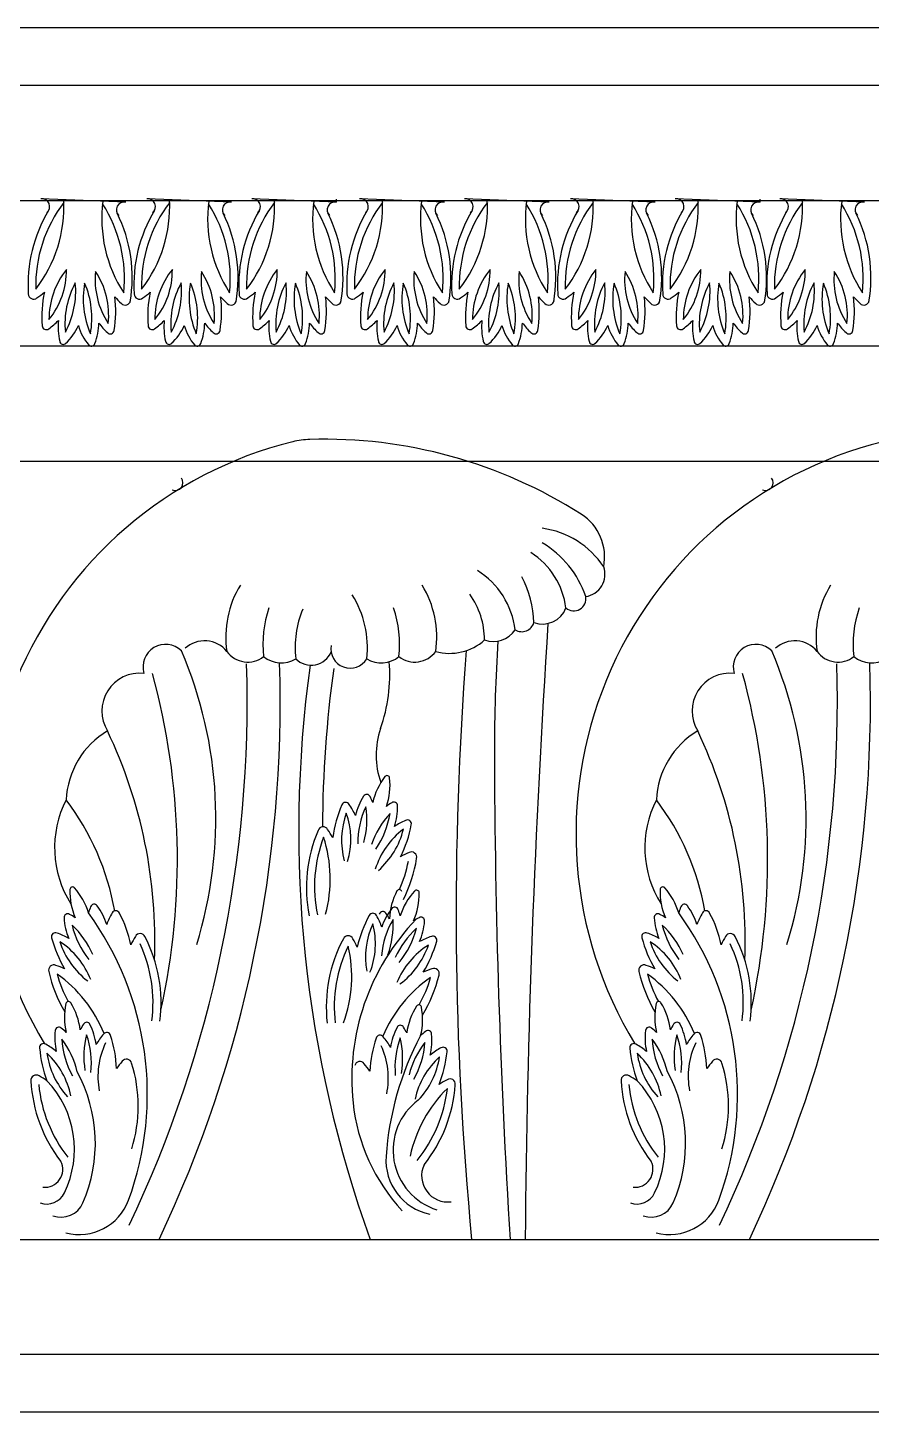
# Model space of a CAD drawing. Header units: millimetres. Extents: x 1155 to 2227, y 540 to 1342.
# Drawn here: x 1273.27 to 1280.59, y 1127.78 to 1139.79 of the extents above; entities that cross this region are included whole.
import ezdxf

# ---------------------------------------------------------------- set-up
doc = ezdxf.new("R2010")
doc.units = ezdxf.units.MM

msp = doc.modelspace()

# ---------------------------------------------------------------- linework, layer by layer
at = {"color": 0}
for p, q in [((1286.8599, 1139.79286), (1195.524, 1139.79286)), ((1286.8599, 1139.29286), (1195.524, 1139.29286)), ((1274.11737, 1138.27929), (1273.38203, 1138.30854)), ((1275.03564, 1138.27929), (1274.3003, 1138.30854)), ((1275.94579, 1138.27929), (1275.21045, 1138.30854)), ((1275.94579, 1138.27929), (1275.94579, 1138.30549)), ((1276.88185, 1138.27929), (1276.14652, 1138.30854)), ((1277.792, 1138.27929), (1277.05666, 1138.30854)), ((1278.71028, 1138.27929), (1277.97494, 1138.30854)), ((1279.62043, 1138.27929), (1278.88509, 1138.30854)), ((1279.62043, 1138.27929), (1279.62043, 1138.30549)), ((1280.52587, 1138.27929), (1279.79053, 1138.30854)), ((1191.18811, 1138.29286), (1286.8599, 1138.29286)), ((1286.56671, 1137.03106), (1195.524, 1137.03106)), ((1285.37335, 1136.03106), (1195.524, 1136.03106)), ((1193.524, 1129.28421), (1284.524, 1129.28421)), ((1284.524, 1128.28421), (1195.524, 1128.28421)), ((1284.524, 1127.78421), (1195.524, 1127.78421))]:
    msp.add_line(p, q, dxfattribs=at)
for centre, radius, start, end in [((1272.40756, 1138.24108), 1.17348, 322.338153, 2.911539), ((1273.38986, 1138.24135), 0.06764, 308.808269, 96.651525), ((1273.32584, 1138.24108), 1.17348, 322.338153, 2.911539), ((1274.30814, 1138.24135), 0.06764, 308.808269, 96.651525), ((1274.23598, 1138.24108), 1.17348, 322.338153, 2.911539), ((1275.21829, 1138.24135), 0.06764, 308.808269, 96.651525), ((1275.17205, 1138.24108), 1.17348, 322.338153, 2.911539), ((1276.15435, 1138.24135), 0.06764, 308.808269, 96.651525), ((1276.0822, 1138.24108), 1.17348, 322.338153, 2.911539), ((1277.0645, 1138.24135), 0.06764, 308.808269, 96.651525), ((1277.00047, 1138.24108), 1.17348, 322.338153, 2.911539), ((1277.98277, 1138.24135), 0.06764, 308.808269, 96.651525), ((1277.91062, 1138.24108), 1.17348, 322.338153, 2.911539), ((1278.89292, 1138.24135), 0.06764, 308.808269, 96.651525), ((1278.81607, 1138.24108), 1.17348, 322.338153, 2.911539), ((1279.79837, 1138.24135), 0.06764, 308.808269, 96.651525), ((1274.5159, 1137.56469), 1.24608, 148.953694, 183.710827), ((1274.53843, 1137.55158), 1.20222, 142.828625, 181.310575), ((1275.0834, 1138.13466), 1.17348, 172.533501, 213.106886), ((1272.9045, 1137.61656), 1.20222, 354.134464, 32.616414), ((1274.10422, 1138.21294), 0.06764, 78.793514, 226.636771), ((1272.928, 1137.62784), 1.24608, 350.212577, 26.491345), ((1275.43418, 1137.56469), 1.24608, 148.953694, 183.710827), ((1275.4567, 1137.55158), 1.20222, 142.828625, 181.310575), ((1276.00167, 1138.13466), 1.17348, 172.533501, 213.106886), ((1273.82278, 1137.61656), 1.20222, 354.134464, 32.616414), ((1275.0225, 1138.21294), 0.06764, 78.793514, 226.636771), ((1273.84628, 1137.62784), 1.24608, 350.212577, 26.491345), ((1276.34432, 1137.56469), 1.24608, 148.953694, 183.710827), ((1276.36685, 1137.55158), 1.20222, 142.828625, 181.310575), ((1276.91182, 1138.13466), 1.17348, 172.533501, 213.106886), ((1274.73293, 1137.61656), 1.20222, 354.134464, 32.616414), ((1275.93264, 1138.21294), 0.06764, 78.793514, 226.636771), ((1274.75643, 1137.62784), 1.24608, 350.212577, 26.491345), ((1277.28039, 1137.56469), 1.24608, 148.953694, 183.710827), ((1277.30292, 1137.55158), 1.20222, 142.828625, 181.310575), ((1277.84789, 1138.13466), 1.17348, 172.533501, 213.106886), ((1275.66899, 1137.61656), 1.20222, 354.134464, 32.616414), ((1276.86871, 1138.21294), 0.06764, 78.793514, 226.636771), ((1275.69249, 1137.62784), 1.24608, 350.212577, 26.491345), ((1278.19054, 1137.56469), 1.24608, 148.953694, 183.710827), ((1278.21306, 1137.55158), 1.20222, 142.828625, 181.310575), ((1278.75803, 1138.13466), 1.17348, 172.533501, 213.106886), ((1276.57914, 1137.61656), 1.20222, 354.134464, 32.616414), ((1277.77886, 1138.21294), 0.06764, 78.793514, 226.636771), ((1276.60264, 1137.62784), 1.24608, 350.212577, 26.491345), ((1279.10881, 1137.56469), 1.24608, 148.953694, 183.710827), ((1279.13134, 1137.55158), 1.20222, 142.828625, 181.310575), ((1279.67631, 1138.13466), 1.17348, 172.533501, 213.106886), ((1277.49742, 1137.61656), 1.20222, 354.134464, 32.616414), ((1278.69713, 1138.21294), 0.06764, 78.793514, 226.636771), ((1277.52091, 1137.62784), 1.24608, 350.212577, 26.491345), ((1280.01896, 1137.56469), 1.24608, 148.953694, 183.710827), ((1280.04149, 1137.55158), 1.20222, 142.828625, 181.310575), ((1280.58646, 1138.13466), 1.17348, 172.533501, 213.106886), ((1278.40756, 1137.61656), 1.20222, 354.134464, 32.616414), ((1279.60728, 1138.21294), 0.06764, 78.793514, 226.636771), ((1278.43106, 1137.62784), 1.24608, 350.212577, 26.491345), ((1280.92441, 1137.56469), 1.24608, 148.953694, 183.710827), ((1280.94693, 1137.55158), 1.20222, 142.828625, 181.310575), ((1281.4919, 1138.13466), 1.17348, 172.533501, 213.106886), ((1279.31301, 1137.61656), 1.20222, 354.134464, 32.616414), ((1280.51273, 1138.21294), 0.06764, 78.793514, 226.636771), ((1279.33651, 1137.62784), 1.24608, 350.212577, 26.491345), ((1274.14053, 1137.26398), 0.68897, 141.194716, 180.264169), ((1272.93038, 1137.68707), 0.67331, 320.721264, 0.73762), ((1274.3375, 1137.22481), 0.74727, 151.615017, 185.582713), ((1272.92787, 1137.50907), 0.75554, 331.806464, 5.391265), ((1274.53938, 1137.60614), 0.6872, 173.917899, 213.454547), ((1273.26907, 1137.2968), 0.70041, 354.305939, 33.066507), ((1275.05881, 1137.26398), 0.68897, 141.194716, 180.264169), ((1273.84865, 1137.68707), 0.67331, 320.721264, 0.73762), ((1275.25577, 1137.22481), 0.74727, 151.615017, 185.582713), ((1273.84614, 1137.50907), 0.75554, 331.806464, 5.391265), ((1275.45765, 1137.60614), 0.6872, 173.917899, 213.454547), ((1274.18735, 1137.2968), 0.70041, 354.305939, 33.066507), ((1274.7588, 1137.68707), 0.67331, 320.721264, 0.73762), ((1275.96895, 1137.26398), 0.68897, 141.194716, 180.264169), ((1276.16592, 1137.22481), 0.74727, 151.615017, 185.582713), ((1274.75629, 1137.50907), 0.75554, 331.806464, 5.391265), ((1276.3678, 1137.60614), 0.6872, 173.917899, 213.454547), ((1275.0975, 1137.2968), 0.70041, 354.305939, 33.066507), ((1276.90502, 1137.26398), 0.68897, 141.194716, 180.264169), ((1275.69487, 1137.68707), 0.67331, 320.721264, 0.73762), ((1277.10199, 1137.22481), 0.74727, 151.615017, 185.582713), ((1275.69236, 1137.50907), 0.75554, 331.806464, 5.391265), ((1277.30387, 1137.60614), 0.6872, 173.917899, 213.454547), ((1276.03356, 1137.2968), 0.70041, 354.305939, 33.066507), ((1277.81517, 1137.26398), 0.68897, 141.194716, 180.264169), ((1276.60502, 1137.68707), 0.67331, 320.721264, 0.73762), ((1278.01214, 1137.22481), 0.74727, 151.615017, 185.582713), ((1276.6025, 1137.50907), 0.75554, 331.806464, 5.391265), ((1278.21402, 1137.60614), 0.6872, 173.917899, 213.454547), ((1276.94371, 1137.2968), 0.70041, 354.305939, 33.066507), ((1278.73344, 1137.26398), 0.68897, 141.194716, 180.264169), ((1277.52329, 1137.68707), 0.67331, 320.721264, 0.73762), ((1278.93041, 1137.22481), 0.74727, 151.615017, 185.582713), ((1277.52078, 1137.50907), 0.75554, 331.806464, 5.391265), ((1279.13229, 1137.60614), 0.6872, 173.917899, 213.454547), ((1277.86199, 1137.2968), 0.70041, 354.305939, 33.066507), ((1279.64359, 1137.26398), 0.68897, 141.194716, 180.264169), ((1278.43344, 1137.68707), 0.67331, 320.721264, 0.73762), ((1279.84056, 1137.22481), 0.74727, 151.615017, 185.582713), ((1278.43093, 1137.50907), 0.75554, 331.806464, 5.391265), ((1280.04244, 1137.60614), 0.6872, 173.917899, 213.454547), ((1278.77213, 1137.2968), 0.70041, 354.305939, 33.066507), ((1280.54904, 1137.26398), 0.68897, 141.194716, 180.264169), ((1279.33888, 1137.68707), 0.67331, 320.721264, 0.73762), ((1280.74601, 1137.22481), 0.74727, 151.615017, 185.582713), ((1279.33637, 1137.50907), 0.75554, 331.806464, 5.391265), ((1280.94789, 1137.60614), 0.6872, 173.917899, 213.454547), ((1279.67758, 1137.2968), 0.70041, 354.305939, 33.066507), ((1273.31805, 1137.48416), 0.04562, 180.140306, 310.20326), ((1272.9709, 1137.99913), 0.66642, 304.40951, 311.393385), ((1274.44152, 1137.28681), 1.05163, 168.349147, 184.310128), ((1274.52084, 1137.44116), 0.77193, 169.883681, 203.126708), ((1273.07129, 1137.27588), 0.7524, 349.439058, 23.57133), ((1274.23633, 1137.48416), 0.04562, 180.140306, 310.20326), ((1273.88918, 1137.99913), 0.66642, 304.40951, 311.393385), ((1275.35979, 1137.28681), 1.05163, 168.349147, 184.310128), ((1275.43911, 1137.44116), 0.77193, 169.883681, 203.126708), ((1273.98956, 1137.27588), 0.7524, 349.439058, 23.57133), ((1275.14648, 1137.48416), 0.04562, 180.140306, 310.20326), ((1274.79932, 1137.99913), 0.66642, 304.40951, 311.393385), ((1276.26994, 1137.28681), 1.05163, 168.349147, 184.310128), ((1276.34926, 1137.44116), 0.77193, 169.883681, 203.126708), ((1274.89971, 1137.27588), 0.7524, 349.439058, 23.57133), ((1276.08254, 1137.48416), 0.04562, 180.140306, 310.20326), ((1275.73539, 1137.99913), 0.66642, 304.40951, 311.393385), ((1277.206, 1137.28681), 1.05163, 168.349147, 184.310128), ((1277.28533, 1137.44116), 0.77193, 169.883681, 203.126708), ((1275.83578, 1137.27588), 0.7524, 349.439058, 23.57133), ((1276.99269, 1137.48416), 0.04562, 180.140306, 310.20326), ((1276.64554, 1137.99913), 0.66642, 304.40951, 311.393385), ((1278.11615, 1137.28681), 1.05163, 168.349147, 184.310128), ((1278.19547, 1137.44116), 0.77193, 169.883681, 203.126708), ((1276.74592, 1137.27588), 0.7524, 349.439058, 23.57133), ((1277.91096, 1137.48416), 0.04562, 180.140306, 310.20326), ((1277.56381, 1137.99913), 0.66642, 304.40951, 311.393385), ((1279.03443, 1137.28681), 1.05163, 168.349147, 184.310128), ((1279.11375, 1137.44116), 0.77193, 169.883681, 203.126708), ((1277.6642, 1137.27588), 0.7524, 349.439058, 23.57133), ((1278.82111, 1137.48416), 0.04562, 180.140306, 310.20326), ((1278.47396, 1137.99913), 0.66642, 304.40951, 311.393385), ((1279.94458, 1137.28681), 1.05163, 168.349147, 184.310128), ((1280.0239, 1137.44116), 0.77193, 169.883681, 203.126708), ((1278.57435, 1137.27588), 0.7524, 349.439058, 23.57133), ((1279.72656, 1137.48416), 0.04562, 180.140306, 310.20326), ((1279.37941, 1137.99913), 0.66642, 304.40951, 311.393385), ((1280.85002, 1137.28681), 1.05163, 168.349147, 184.310128), ((1280.92934, 1137.44116), 0.77193, 169.883681, 203.126708), ((1279.47979, 1137.27588), 0.7524, 349.439058, 23.57133), ((1272.97637, 1137.3319), 1.05396, 351.004558, 6.94786), ((1274.52436, 1137.89797), 0.66642, 221.155078, 228.138953), ((1274.11336, 1137.43237), 0.04562, 222.345203, 352.408157), ((1273.89465, 1137.3319), 1.05396, 351.004558, 6.94786), ((1275.44264, 1137.89797), 0.66642, 221.155078, 228.138953), ((1275.03163, 1137.43237), 0.04562, 222.345203, 352.408157), ((1274.8048, 1137.3319), 1.05396, 351.004558, 6.94786), ((1276.35278, 1137.89797), 0.66642, 221.155078, 228.138953), ((1275.94178, 1137.43237), 0.04562, 222.345203, 352.408157), ((1275.74086, 1137.3319), 1.05396, 351.004558, 6.94786), ((1277.28885, 1137.89797), 0.66642, 221.155078, 228.138953), ((1276.87784, 1137.43237), 0.04562, 222.345203, 352.408157), ((1276.65101, 1137.3319), 1.05396, 351.004558, 6.94786), ((1278.199, 1137.89797), 0.66642, 221.155078, 228.138953), ((1277.78799, 1137.43237), 0.04562, 222.345203, 352.408157), ((1277.56929, 1137.3319), 1.05396, 351.004558, 6.94786), ((1279.11727, 1137.89797), 0.66642, 221.155078, 228.138953), ((1278.70627, 1137.43237), 0.04562, 222.345203, 352.408157), ((1278.47943, 1137.3319), 1.05396, 351.004558, 6.94786), ((1280.02742, 1137.89797), 0.66642, 221.155078, 228.138953), ((1279.61642, 1137.43237), 0.04562, 222.345203, 352.408157), ((1279.38488, 1137.3319), 1.05396, 351.004558, 6.94786), ((1280.93287, 1137.89797), 0.66642, 221.155078, 228.138953), ((1280.52186, 1137.43237), 0.04562, 222.345203, 352.408157), ((1273.16671, 1137.59409), 0.49982, 304.40951, 317.19656), ((1274.067, 1137.19603), 0.53677, 173.749497, 193.236408), ((1273.3474, 1137.24289), 0.53677, 339.312055, 358.798967), ((1274.29171, 1137.52083), 0.49982, 215.351903, 228.138953), ((1274.08499, 1137.59409), 0.49982, 304.40951, 317.19656), ((1274.98527, 1137.19603), 0.53677, 173.749497, 193.236408), ((1274.26568, 1137.24289), 0.53677, 339.312055, 358.798967), ((1275.20998, 1137.52083), 0.49982, 215.351903, 228.138953), ((1274.99513, 1137.59409), 0.49982, 304.40951, 317.19656), ((1275.89542, 1137.19603), 0.53677, 173.749497, 193.236408), ((1275.17583, 1137.24289), 0.53677, 339.312055, 358.798967), ((1276.12013, 1137.52083), 0.49982, 215.351903, 228.138953), ((1275.9312, 1137.59409), 0.49982, 304.40951, 317.19656), ((1276.83149, 1137.19603), 0.53677, 173.749497, 193.236408), ((1276.11189, 1137.24289), 0.53677, 339.312055, 358.798967), ((1277.0562, 1137.52083), 0.49982, 215.351903, 228.138953), ((1276.84135, 1137.59409), 0.49982, 304.40951, 317.19656), ((1277.74163, 1137.19603), 0.53677, 173.749497, 193.236408), ((1277.02204, 1137.24289), 0.53677, 339.312055, 358.798967), ((1277.96635, 1137.52083), 0.49982, 215.351903, 228.138953), ((1277.75962, 1137.59409), 0.49982, 304.40951, 317.19656), ((1278.65991, 1137.19603), 0.53677, 173.749497, 193.236408), ((1277.94031, 1137.24289), 0.53677, 339.312055, 358.798967), ((1278.88462, 1137.52083), 0.49982, 215.351903, 228.138953), ((1278.66977, 1137.59409), 0.49982, 304.40951, 317.19656), ((1279.57006, 1137.19603), 0.53677, 173.749497, 193.236408), ((1278.85046, 1137.24289), 0.53677, 339.312055, 358.798967), ((1279.79477, 1137.52083), 0.49982, 215.351903, 228.138953), ((1279.57522, 1137.59409), 0.49982, 304.40951, 317.19656), ((1280.4755, 1137.19603), 0.53677, 173.749497, 193.236408), ((1279.75591, 1137.24289), 0.53677, 339.312055, 358.798967), ((1280.70022, 1137.52083), 0.49982, 215.351903, 228.138953), ((1273.42708, 1137.20786), 0.03421, 180.140306, 310.20326), ((1273.28595, 1137.39177), 0.45817, 312.270287, 336.652142), ((1274.14724, 1137.33568), 0.45817, 195.896322, 220.278176), ((1273.98346, 1137.17163), 0.03421, 222.345203, 352.408157), ((1274.34535, 1137.20786), 0.03421, 180.140306, 310.20326), ((1274.20422, 1137.39177), 0.45817, 312.270287, 336.652142), ((1275.06552, 1137.33568), 0.45817, 195.896322, 220.278176), ((1274.90173, 1137.17163), 0.03421, 222.345203, 352.408157), ((1275.2555, 1137.20786), 0.03421, 180.140306, 310.20326), ((1275.11437, 1137.39177), 0.45817, 312.270287, 336.652142), ((1275.97566, 1137.33568), 0.45817, 195.896322, 220.278176), ((1275.81188, 1137.17163), 0.03421, 222.345203, 352.408157), ((1276.19156, 1137.20786), 0.03421, 180.140306, 310.20326), ((1276.05044, 1137.39177), 0.45817, 312.270287, 336.652142), ((1276.91173, 1137.33568), 0.45817, 195.896322, 220.278176), ((1276.74794, 1137.17163), 0.03421, 222.345203, 352.408157), ((1277.10171, 1137.20786), 0.03421, 180.140306, 310.20326), ((1276.96058, 1137.39177), 0.45817, 312.270287, 336.652142), ((1277.82188, 1137.33568), 0.45817, 195.896322, 220.278176), ((1277.65809, 1137.17163), 0.03421, 222.345203, 352.408157), ((1278.01999, 1137.20786), 0.03421, 180.140306, 310.20326), ((1277.87886, 1137.39177), 0.45817, 312.270287, 336.652142), ((1278.74015, 1137.33568), 0.45817, 195.896322, 220.278176), ((1278.57637, 1137.17163), 0.03421, 222.345203, 352.408157), ((1278.93014, 1137.20786), 0.03421, 180.140306, 310.20326), ((1278.78901, 1137.39177), 0.45817, 312.270287, 336.652142), ((1279.6503, 1137.33568), 0.45817, 195.896322, 220.278176), ((1279.48651, 1137.17163), 0.03421, 222.345203, 352.408157), ((1279.83558, 1137.20786), 0.03421, 180.140306, 310.20326), ((1279.69445, 1137.39177), 0.45817, 312.270287, 336.652142), ((1280.55575, 1137.33568), 0.45817, 195.896322, 220.278176), ((1280.39196, 1137.17163), 0.03421, 222.345203, 352.408157), ((1273.57548, 1137.07795), 0.03136, 188.85075, 318.913704), ((1273.81946, 1137.06206), 0.03136, 213.63476, 343.697714), ((1274.49375, 1137.07795), 0.03136, 188.85075, 318.913704), ((1274.73773, 1137.06206), 0.03136, 213.63476, 343.697714), ((1275.4039, 1137.07795), 0.03136, 188.85075, 318.913704), ((1275.64788, 1137.06206), 0.03136, 213.63476, 343.697714), ((1276.33997, 1137.07795), 0.03136, 188.85075, 318.913704), ((1276.58395, 1137.06206), 0.03136, 213.63476, 343.697714), ((1277.25012, 1137.07795), 0.03136, 188.85075, 318.913704), ((1277.49409, 1137.06206), 0.03136, 213.63476, 343.697714), ((1278.16839, 1137.07795), 0.03136, 188.85075, 318.913704), ((1278.41237, 1137.06206), 0.03136, 213.63476, 343.697714), ((1279.07854, 1137.07795), 0.03136, 188.85075, 318.913704), ((1279.32252, 1137.06206), 0.03136, 213.63476, 343.697714), ((1279.98398, 1137.07795), 0.03136, 188.85075, 318.913704), ((1280.22796, 1137.06206), 0.03136, 213.63476, 343.697714), ((1276.40555, 1132.80106), 3.50253, 103.872133, 211.314731), ((1275.73705, 1135.50798), 0.71429, 91.71167, 103.872133), ((1275.83954, 1132.0785), 4.1453, 57.468822, 91.71167), ((1281.52606, 1132.80106), 3.50253, 103.872133, 211.314731), ((1274.54616, 1135.84669), 0.06764, 248.75683, 36.600086), ((1279.66667, 1135.84669), 0.06764, 248.75683, 36.600086), ((1277.8321, 1135.20245), 0.43999, 348.837734, 57.468822), ((1277.62667, 1134.69301), 0.76543, 33.66095, 82.134642), ((1277.28822, 1134.58061), 0.86593, 18.800476, 59.215955), ((1277.26798, 1134.67253), 0.67467, 7.513651, 57.266952), ((1276.78973, 1134.48149), 0.71238, 7.118073, 57.939698), ((1278.08119, 1135.05178), 0.19396, 277.930652, 19.733093), ((1275.84961, 1134.50809), 0.86437, 148.583109, 188.315462), ((1275.95116, 1134.50809), 0.86437, 351.677068, 31.409422), ((1276.74919, 1134.60665), 0.90971, 1.6576, 27.702624), ((1280.97012, 1134.50809), 0.86437, 148.583109, 188.315462), ((1275.34905, 1134.41703), 0.86472, 353.571106, 31.911079), ((1276.54294, 1134.47989), 0.6874, 0.206654, 35.531311), ((1278.00507, 1134.8402), 0.10471, 229.352041, 10.714685), ((1276.27531, 1134.44505), 0.9682, 161.005094, 186.310783), ((1276.45171, 1134.41696), 0.86472, 157.437126, 186.421424), ((1275.52546, 1134.4451), 0.9682, 353.681748, 18.987436), ((1277.73157, 1134.84088), 0.22037, 250.64105, 338.679466), ((1281.39582, 1134.44505), 0.9682, 161.005094, 186.310783), ((1277.55284, 1134.66472), 0.11034, 239.372379, 343.277458), ((1371.96661, 1128.46079), 94.38755, 176.2548623, 179.5003368), ((1274.80118, 1134.22727), 0.24816, 38.893736, 132.507256), ((1276.92735, 1134.82088), 0.4543, 254.563726, 311.830525), ((1277.30439, 1134.70611), 0.23567, 251.685963, 324.654706), ((1291.00911, 1133.55344), 13.69335, 176.144135, 180.157895), ((1279.92169, 1134.22727), 0.24816, 38.893736, 132.507256), ((1274.46374, 1134.24744), 0.19672, 45.803379, 196.083027), ((1271.21162, 1132.93588), 3.68744, 342.742766, 23.199498), ((1275.17511, 1134.51464), 0.22358, 216.044479, 308.069224), ((1275.46555, 1134.5249), 0.24079, 230.680474, 301.795727), ((1275.72669, 1134.45162), 0.18785, 224.375536, 337.612153), ((1276.06446, 1134.40492), 0.16695, 169.352637, 329.510019), ((1276.33523, 1134.52485), 0.24079, 238.196804, 309.312056), ((1276.62567, 1134.51455), 0.22358, 231.923306, 323.948051), ((1306.55756, 1132.10695), 29.57412, 175.572268, 185.477536), ((1279.58425, 1134.24744), 0.19672, 45.803379, 196.083027), ((1276.33212, 1132.93588), 3.68744, 342.742766, 23.199498), ((1280.29561, 1134.51464), 0.22358, 216.044479, 308.069224), ((1280.58605, 1134.5249), 0.24079, 230.680474, 301.795727), ((1264.56351, 1133.95216), 10.60765, 334.62864, 1.747899), ((1264.56351, 1133.95216), 10.89432, 334.62864, 1.747899), ((1286.04865, 1132.82622), 10.43086, 172.077132, 199.85191), ((1286.04865, 1132.82622), 10.22434, 172.077132, 179.802735), ((1274.95844, 1134.18801), 1.44966, 340.938395, 4.198587), ((1269.68402, 1133.95216), 10.60765, 334.62864, 1.747899), ((1269.68402, 1133.95216), 10.89432, 334.62864, 1.747899), ((1274.23913, 1133.86605), 0.32882, 83.786763, 211.71386), ((1268.4894, 1132.58219), 6.07603, 347.546106, 15.354419), ((1279.35964, 1133.86605), 0.32882, 83.786763, 211.71386), ((1273.60991, 1132.58219), 6.07603, 347.546106, 15.354419), ((1274.33227, 1133.0628), 0.73241, 120.603537, 177.427798), ((1270.12575, 1131.86965), 4.24526, 357.787954, 25.438997), ((1276.9997, 1133.4827), 0.71002, 160.938395, 199.490605), ((1279.45278, 1133.0628), 0.73241, 120.603537, 177.427798), ((1275.24626, 1131.86965), 4.24526, 357.787954, 25.438997), ((1349.47263, 1133.71455), 72.15709, 180.1578953, 183.5203232), ((1276.81253, 1132.95064), 0.56533, 142.10586, 167.565792), ((1276.38415, 1133.28355), 0.02281, 73.884441, 141.119686), ((1275.84491, 1133.22565), 0.56533, 340.702455, 6.162387), ((1276.38434, 1133.2835), 0.02281, 7.148561, 74.383807), ((1276.20855, 1133.1125), 0.03136, 21.494651, 151.557605), ((1274.40615, 1132.68088), 0.90607, 152.755327, 212.527082), ((1271.81779, 1131.74267), 2.23809, 10.047923, 37.195572), ((1276.95442, 1132.62533), 1.05163, 156.098227, 172.059209), ((1276.02518, 1133.03987), 0.03421, 30.205095, 160.268049), ((1275.65038, 1132.76331), 0.49982, 23.211795, 35.998845), ((1276.63202, 1132.83644), 0.53677, 147.171947, 166.658858), ((1276.87721, 1132.71862), 0.74727, 154.825642, 180.337669), ((1275.45387, 1132.92349), 0.75554, 344.941576, 8.601891), ((1275.83056, 1132.91393), 0.45817, 20.230402, 27.288401), ((1276.66079, 1132.67797), 0.45817, 120.979846, 128.037845), ((1276.44373, 1133.04566), 0.03136, 356.710642, 126.773596), ((1275.93837, 1133.03359), 0.53677, 341.609389, 1.0963), ((1279.52666, 1132.68088), 0.90607, 152.755327, 212.527082), ((1276.9383, 1131.74267), 2.23809, 10.047923, 37.195572), ((1276.67851, 1132.74777), 0.68897, 160.144187, 195.111926), ((1275.39655, 1132.75495), 0.67331, 343.368614, 19.687091), ((1276.97739, 1132.45332), 0.77193, 137.281648, 160.688561), ((1275.66718, 1133.0951), 0.7524, 325.544636, 350.969297), ((1276.73481, 1132.4551), 0.49982, 112.269402, 125.056452), ((1276.5615, 1132.88744), 0.03421, 348.000198, 118.063152), ((1276.93132, 1132.3386), 1.24608, 156.697529, 191.454661), ((1275.82982, 1132.81613), 0.04562, 30.205095, 160.268049), ((1275.33009, 1132.44738), 0.66642, 29.01497, 35.998845), ((1276.93954, 1132.29168), 0.6872, 126.953808, 162.900287), ((1275.8465, 1133.00906), 0.70041, 311.423814, 346.102416), ((1275.55898, 1133.07414), 1.05396, 333.460495, 349.403797), ((1276.95694, 1132.3434), 1.20222, 159.09778, 191.798727), ((1274.71824, 1132.40833), 1.17348, 344.995195, 18.070202), ((1275.38685, 1132.80264), 1.20715, 336.299282, 348.554398), ((1276.82754, 1132.02178), 0.66642, 112.269402, 119.253277), ((1275.40627, 1132.78411), 1.25016, 333.783075, 351.009886), ((1276.59645, 1132.59824), 0.04562, 348.000198, 118.063152), ((1274.19771, 1132.29863), 0.56533, 177.968002, 203.427934), ((1273.65551, 1132.31748), 0.02281, 109.746582, 176.981828), ((1273.6557, 1132.31754), 0.02281, 43.010703, 110.245948), ((1273.25242, 1131.95464), 0.56533, 16.564597, 42.024528), ((1276.97002, 1132.04121), 0.56533, 152.10586, 177.565792), ((1276.49035, 1132.29468), 0.02281, 83.884441, 151.119686), ((1276.49054, 1132.29466), 0.02281, 17.148561, 84.383807), ((1277.03801, 1131.92049), 0.56533, 137.10586, 162.565792), ((1276.64028, 1132.28947), 0.02281, 68.884441, 136.119686), ((1276.64046, 1132.2894), 0.02281, 2.148561, 69.383807), ((1279.31822, 1132.29863), 0.56533, 177.968002, 203.427934), ((1278.77602, 1132.31748), 0.02281, 109.746582, 176.981828), ((1278.77621, 1132.31754), 0.02281, 43.010703, 110.245948), ((1278.37293, 1131.95464), 0.56533, 16.564597, 42.024528), ((1273.84317, 1132.15958), 0.03136, 32.572783, 162.635737), ((1273.44068, 1131.85374), 0.53677, 17.47153, 36.958442), ((1276.09805, 1132.27879), 0.56533, 335.702455, 1.162387), ((1278.96367, 1132.15958), 0.03136, 32.572783, 162.635737), ((1278.56119, 1131.85374), 0.53677, 17.47153, 36.958442), ((1273.61341, 1132.07598), 0.03136, 57.356793, 187.419747), ((1274.11833, 1132.10034), 0.53677, 183.034089, 202.521), ((1273.4234, 1131.69361), 0.45817, 56.092544, 63.150543), ((1274.23448, 1131.98876), 0.45817, 156.841987, 163.899987), ((1271.6316, 1130.54416), 2.67345, 339.884833, 36.006533), ((1274.42504, 1131.8515), 0.49982, 148.131544, 160.918594), ((1274.03129, 1132.10035), 0.03421, 23.86234, 153.925294), ((1273.13433, 1131.61996), 1.05163, 12.07118, 28.032162), ((1278.07228, 1130.67648), 1.9938, 136.026944, 185.959917), ((1277.15101, 1131.58406), 1.05163, 151.098227, 167.059209), ((1276.26143, 1132.07801), 0.03421, 25.205095, 155.268049), ((1275.86396, 1131.83516), 0.49982, 18.211795, 30.998845), ((1276.34711, 1132.09573), 0.03136, 31.494651, 161.557605), ((1277.08222, 1131.68372), 0.74727, 149.825642, 175.337669), ((1276.84824, 1131.82246), 0.53677, 142.171947, 161.658858), ((1276.00934, 1131.83455), 0.45817, 30.230402, 37.288401), ((1275.68216, 1132.01186), 0.75554, 339.941576, 3.601891), ((1276.45044, 1132.13437), 0.03136, 16.494651, 146.557605), ((1276.05657, 1131.96951), 0.45817, 15.230402, 22.288401), ((1276.86309, 1131.66208), 0.45817, 115.979846, 123.037845), ((1276.6789, 1132.04729), 0.03136, 351.710642, 121.773596), ((1278.73392, 1132.07598), 0.03136, 57.356793, 187.419747), ((1279.23883, 1132.10034), 0.53677, 183.034089, 202.521), ((1278.5439, 1131.69361), 0.45817, 56.092544, 63.150543), ((1279.35499, 1131.98876), 0.45817, 156.841987, 163.899987), ((1276.75211, 1130.54416), 2.67345, 339.884833, 36.006533), ((1279.54555, 1131.8515), 0.49982, 148.131544, 160.918594), ((1279.1518, 1132.10035), 0.03421, 23.86234, 153.925294), ((1278.25483, 1131.61996), 1.05163, 12.07118, 28.032162), ((1273.50735, 1131.90969), 0.03421, 66.067237, 196.130191), ((1273.36562, 1131.46598), 0.49982, 59.073937, 71.860987), ((1273.1238, 1131.44674), 0.77193, 23.441828, 46.848741), ((1274.38438, 1132.18122), 0.7524, 193.161092, 218.585753), ((1274.24226, 1131.89126), 0.04562, 23.86234, 153.925294), ((1276.88682, 1131.73007), 0.68897, 155.144187, 190.111926), ((1275.61037, 1131.84896), 0.67331, 338.368614, 14.687091), ((1277.1589, 1131.4107), 0.77193, 132.281648, 155.688561), ((1275.90961, 1132.16422), 0.7524, 320.544636, 345.969297), ((1276.17441, 1132.07931), 0.53677, 336.609389, 356.0963), ((1278.62785, 1131.90969), 0.03421, 66.067237, 196.130191), ((1278.48613, 1131.46598), 0.49982, 59.073937, 71.860987), ((1278.24431, 1131.44674), 0.77193, 23.441828, 46.848741), ((1279.50489, 1132.18122), 0.7524, 193.161092, 218.585753), ((1279.36277, 1131.89126), 0.04562, 23.86234, 153.925294), ((1274.49382, 1132.16811), 1.05396, 194.726591, 210.669893), ((1273.1732, 1131.28825), 0.6872, 21.230101, 57.176581), ((1274.21172, 1132.0825), 0.70041, 198.027973, 232.706575), ((1274.76725, 1131.55946), 0.66642, 148.131544, 155.115419), ((1273.15212, 1131.33858), 1.20222, 352.331662, 25.032609), ((1273.17802, 1131.33564), 1.24608, 352.675728, 27.43286), ((1277.103, 1131.30043), 1.24608, 151.697529, 186.454661), ((1277.12895, 1131.30298), 1.20222, 154.09778, 186.798727), ((1276.04732, 1131.87214), 0.04562, 25.205095, 155.268049), ((1274.90442, 1131.56278), 1.17348, 339.995195, 13.070202), ((1275.51735, 1131.54835), 0.66642, 24.01497, 30.998845), ((1277.10711, 1131.25297), 0.6872, 121.953808, 157.900287), ((1276.08075, 1132.06289), 0.70041, 306.423814, 341.102416), ((1276.9174, 1131.43361), 0.49982, 107.269402, 120.056452), ((1275.79999, 1132.15277), 1.05396, 328.460495, 344.403797), ((1276.78243, 1131.87941), 0.03421, 343.000198, 113.063152), ((1279.61432, 1132.16811), 1.05396, 194.726591, 210.669893), ((1278.2937, 1131.28825), 0.6872, 21.230101, 57.176581), ((1279.33223, 1132.0825), 0.70041, 198.027973, 232.706575), ((1279.88776, 1131.55946), 0.66642, 148.131544, 155.115419), ((1278.27263, 1131.33858), 1.20222, 352.331662, 25.032609), ((1278.29853, 1131.33564), 1.24608, 352.675728, 27.43286), ((1273.49332, 1131.61873), 0.04562, 66.067237, 196.130191), ((1274.66702, 1131.88984), 1.25016, 193.120502, 210.347314), ((1273.30435, 1131.02712), 0.66642, 64.877112, 71.860987), ((1272.83574, 1130.62478), 1.18084, 22.116726, 54.454013), ((1274.68505, 1131.90971), 1.20715, 195.57599, 207.831107), ((1276.97201, 1130.99386), 0.66642, 107.269402, 114.253277), ((1276.79204, 1131.58827), 0.04562, 343.000198, 113.063152), ((1278.61382, 1131.61873), 0.04562, 66.067237, 196.130191), ((1279.78752, 1131.88984), 1.25016, 193.120502, 210.347314), ((1278.42486, 1131.02712), 0.66642, 64.877112, 71.860987), ((1277.95625, 1130.62478), 1.18084, 22.116726, 54.454013), ((1279.80556, 1131.90971), 1.20715, 195.57599, 207.831107), ((1277.43445, 1130.58446), 1.18084, 124.676376, 157.013663), ((1275.60486, 1131.89731), 1.20715, 331.299282, 343.554398), ((1275.62259, 1131.87716), 1.25016, 328.783075, 346.009886), ((1273.62081, 1131.32356), 0.02281, 99.746582, 166.981828), ((1273.62101, 1131.32359), 0.02281, 33.010703, 100.245948), ((1273.16084, 1131.03624), 0.56533, 6.564597, 32.024528), ((1278.74132, 1131.32356), 0.02281, 99.746582, 166.981828), ((1278.74152, 1131.32359), 0.02281, 33.010703, 100.245948), ((1278.28134, 1131.03624), 0.56533, 6.564597, 32.024528), ((1274.1515, 1131.21085), 0.56533, 167.968002, 193.427934), ((1277.11564, 1131.0008), 0.56533, 147.10586, 172.565792), ((1276.65988, 1131.29511), 0.02281, 78.884441, 146.119686), ((1276.66008, 1131.29507), 0.02281, 12.148561, 79.383807), ((1276.12774, 1131.19043), 0.56533, 345.702455, 11.162387), ((1279.27201, 1131.21085), 0.56533, 167.968002, 193.427934), ((1273.53741, 1131.09304), 0.03136, 47.356793, 177.419747), ((1273.28389, 1130.74948), 0.45817, 46.092544, 53.150543), ((1274.13391, 1130.8993), 0.45817, 146.841987, 153.899987), ((1273.7782, 1131.13548), 0.03136, 22.572783, 152.635737), ((1273.32872, 1130.90418), 0.53677, 7.47153, 26.958442), ((1276.94577, 1130.87131), 0.53677, 152.171947, 171.658858), ((1276.49986, 1131.1094), 0.03136, 26.494651, 156.557605), ((1276.1406, 1130.87865), 0.45817, 25.230402, 32.288401), ((1278.65792, 1131.09304), 0.03136, 47.356793, 177.419747), ((1278.4044, 1130.74948), 0.45817, 46.092544, 53.150543), ((1279.25441, 1130.8993), 0.45817, 146.841987, 153.899987), ((1278.8987, 1131.13548), 0.03136, 22.572783, 152.635737), ((1278.44922, 1130.90418), 0.53677, 7.47153, 26.958442), ((1273.40409, 1130.9477), 0.03421, 56.067237, 186.130191), ((1273.18746, 1130.53534), 0.49982, 49.073937, 61.860987), ((1274.03889, 1131.02935), 0.53677, 173.034089, 192.521), ((1272.94598, 1130.55839), 0.77193, 13.441828, 36.848741), ((1274.31495, 1131.06281), 0.7524, 183.161092, 208.585753), ((1274.50959, 1130.87028), 0.75554, 165.528498, 189.188813), ((1273.07276, 1130.81205), 0.74727, 353.792719, 19.304746), ((1274.29773, 1130.73104), 0.49982, 138.131544, 150.918594), ((1274.54938, 1130.69677), 0.67331, 154.443297, 190.761775), ((1273.95318, 1131.04448), 0.03421, 13.86234, 143.925294), ((1272.98642, 1130.72715), 1.05163, 2.07118, 18.032162), ((1277.28534, 1130.6891), 1.05163, 161.098227, 177.059209), ((1276.32351, 1131.02107), 0.03421, 35.205095, 165.268049), ((1275.97424, 1130.71289), 0.49982, 28.211795, 40.998845), ((1278.96896, 1129.82766), 2.59919, 151.927279, 176.08763), ((1277.2003, 1130.7753), 0.74727, 159.825642, 185.337669), ((1275.76452, 1130.85534), 0.75554, 349.941576, 13.601891), ((1277.32322, 1130.51974), 0.77193, 142.281648, 165.688561), ((1275.96206, 1131.04488), 0.7524, 330.544636, 355.969297), ((1276.98825, 1130.71594), 0.45817, 125.979846, 133.037845), ((1276.73997, 1131.06331), 0.03136, 1.710642, 131.773596), ((1276.23758, 1131.00725), 0.53677, 346.609389, 6.0963), ((1278.52459, 1130.9477), 0.03421, 56.067237, 186.130191), ((1278.30797, 1130.53534), 0.49982, 49.073937, 61.860987), ((1279.1594, 1131.02935), 0.53677, 173.034089, 192.521), ((1278.06649, 1130.55839), 0.77193, 13.441828, 36.848741), ((1279.43546, 1131.06281), 0.7524, 183.161092, 208.585753), ((1279.6301, 1130.87028), 0.75554, 165.528498, 189.188813), ((1278.19327, 1130.81205), 0.74727, 353.792719, 19.304746), ((1279.41824, 1130.73104), 0.49982, 138.131544, 150.918594), ((1279.66988, 1130.69677), 0.67331, 154.443297, 190.761775), ((1279.07369, 1131.04448), 0.03421, 13.86234, 143.925294), ((1278.10693, 1130.72715), 1.05163, 2.07118, 18.032162), ((1274.42044, 1131.03089), 1.05396, 184.726591, 200.669893), ((1274.12777, 1130.99557), 0.70041, 188.027973, 222.706575), ((1272.9671, 1130.39372), 0.6872, 11.230101, 47.176581), ((1275.72211, 1130.68245), 0.67331, 348.368614, 24.687091), ((1277.2996, 1130.35542), 0.6872, 131.953808, 167.900287), ((1276.1482, 1130.97481), 0.70041, 316.423814, 351.102416), ((1277.08141, 1130.50037), 0.49982, 117.269402, 130.056452), ((1275.8561, 1131.01458), 1.05396, 338.460495, 354.403797), ((1276.87107, 1130.91597), 0.03421, 353.000198, 123.063152), ((1279.54095, 1131.03089), 1.05396, 184.726591, 200.669893), ((1279.24828, 1130.99557), 0.70041, 188.027973, 222.706575), ((1278.08761, 1130.39372), 0.6872, 11.230101, 47.176581), ((1272.55436, 1130.11843), 1.29951, 336.489413, 28.466097), ((1274.58403, 1130.38401), 0.66642, 138.131544, 145.115419), ((1274.12463, 1130.80194), 0.04562, 13.86234, 143.925294), ((1272.98008, 1130.43955), 1.24608, 342.675728, 17.43286), ((1276.1484, 1130.78115), 0.04562, 35.205095, 165.268049), ((1275.68271, 1130.37025), 0.66642, 34.01497, 40.998845), ((1277.67487, 1130.11843), 1.29951, 336.489413, 28.466097), ((1279.70454, 1130.38401), 0.66642, 138.131544, 145.115419), ((1279.24514, 1130.80194), 0.04562, 13.86234, 143.925294), ((1278.10058, 1130.43955), 1.24608, 342.675728, 17.43286), ((1273.33974, 1130.66359), 0.04562, 56.067237, 186.130191), ((1274.54269, 1130.72677), 1.25016, 183.120502, 217.820428), ((1274.5639, 1130.74322), 1.20715, 185.57599, 218.209659), ((1273.05091, 1130.11378), 0.66642, 54.877112, 61.860987), ((1272.81062, 1130.06429), 0.8617, 334.004139, 43.630184), ((1275.72925, 1130.71235), 1.25016, 321.309961, 356.009886), ((1277.21155, 1130.07679), 0.66642, 117.269402, 124.253277), ((1276.9311, 1130.63091), 0.04562, 353.000198, 123.063152), ((1278.46025, 1130.66359), 0.04562, 56.067237, 186.130191), ((1279.6632, 1130.72677), 1.25016, 183.120502, 217.820428), ((1279.68441, 1130.74322), 1.20715, 185.57599, 218.209659), ((1278.17142, 1130.11378), 0.66642, 54.877112, 61.860987), ((1277.93113, 1130.06429), 0.8617, 334.004139, 43.630184), ((1277.73806, 1129.75391), 1.18084, 134.676376, 167.647409), ((1275.70829, 1130.72911), 1.20715, 320.920729, 353.554398), ((1277.70234, 1130.63786), 1.62184, 185.959917, 222.949241), ((1276.97773, 1130.05727), 0.54106, 126.535467, 252.752463), ((1273.41476, 1129.89159), 0.15625, 264.40817, 26.04306), ((1276.85563, 1129.97219), 0.48092, 176.08763, 257.96292), ((1276.91218, 1129.83611), 0.22778, 155.4177, 277.330833), ((1278.53526, 1129.89159), 0.15625, 264.40817, 26.04306), ((1273.43129, 1129.76163), 0.17117, 250.721823, 334.004139), ((1278.55179, 1129.76163), 0.17117, 250.721823, 334.004139), ((1273.55704, 1129.68223), 0.20606, 249.872686, 336.489413), ((1273.71351, 1129.78166), 0.4563, 255.270991, 339.884833), ((1278.67755, 1129.68223), 0.20606, 249.872686, 336.489413), ((1278.83401, 1129.78166), 0.4563, 255.270991, 339.884833)]:
    msp.add_arc(centre, radius, start, end, dxfattribs=at)

doc.saveas('drawing.dxf')
